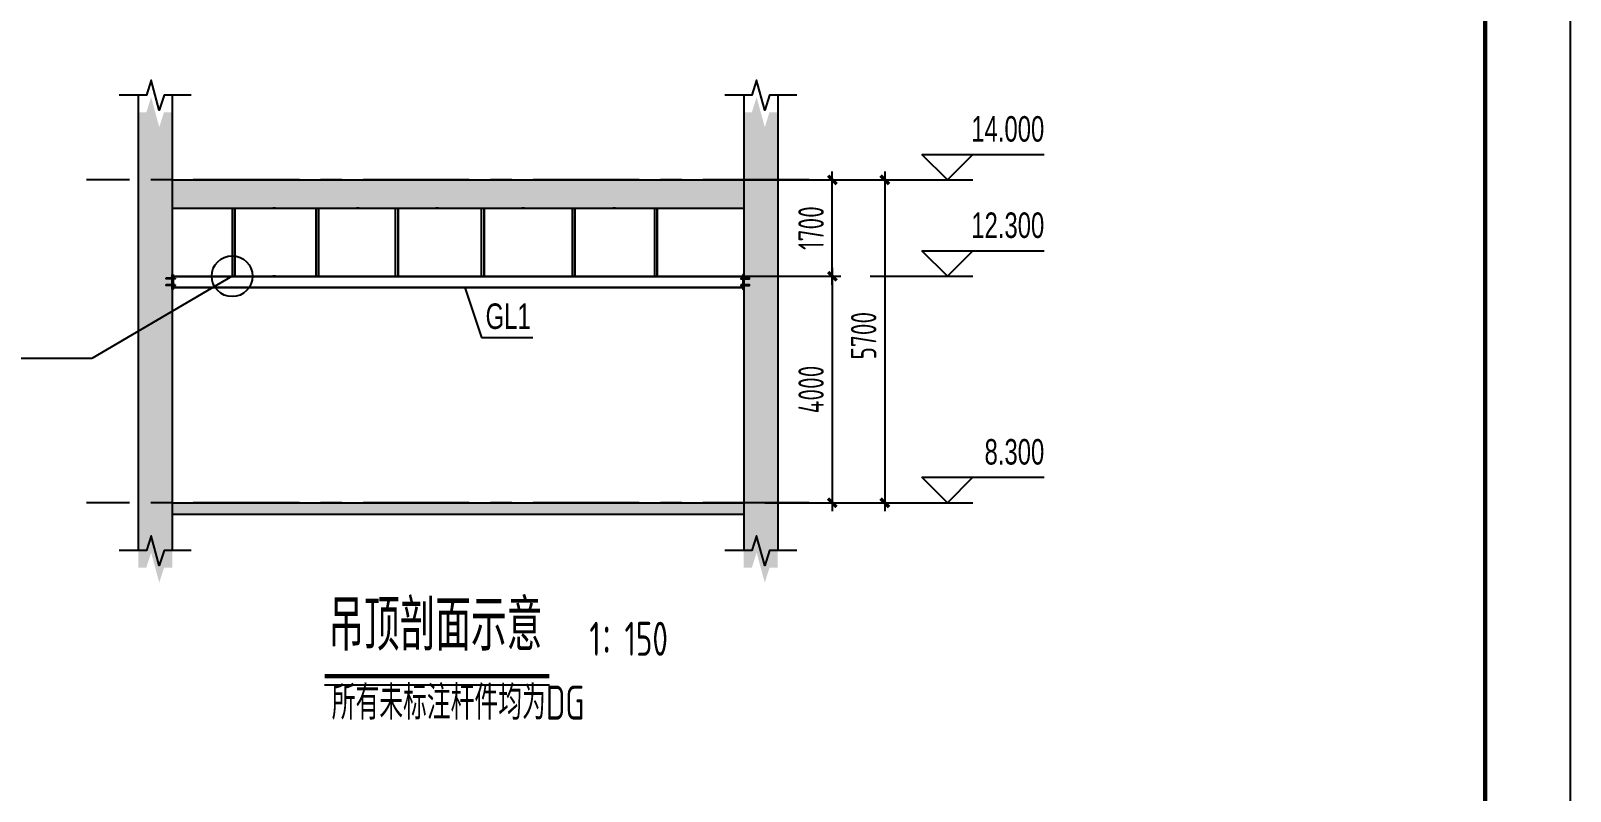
# Model space of a CAD drawing. Extents: x -803796 to -501762, y -1479216 to -846035.
# Drawn here: x -528944 to -501762, y -957917 to -944495 of the extents above; entities that cross this region are included whole.
import ezdxf
from ezdxf.enums import TextEntityAlignment as Align

# ---------------------------------------------------------------- set-up
doc = ezdxf.new("R2010")
doc.units = 0
doc.header["$LTSCALE"] = 1500
doc.linetypes.add('CENTER', pattern=[2, 1.25, -0.25, 0.25, -0.25])
doc.linetypes.add('DASHED', pattern=[19.05, 12.7, -6.35])
doc.layers.get('0').update_dxf_attribs({"linetype": 'CONTINUOUS'})
doc.layers.get('Defpoints').update_dxf_attribs({"linetype": 'CONTINUOUS'})
for name, color, linetype in [('AR-INT DECO', 140, 'CONTINUOUS'), ('AXIS', 253, 'CENTER'), ('BORDER', 7, 'CONTINUOUS'), ('DIM', 3, 'CONTINUOUS'), ('HATCH', 254, 'CONTINUOUS'), ('NUM', 7, 'CONTINUOUS'), ('STXT_XG_END_THIN', 2, 'CONTINUOUS'), ('STXT_XG_THIN', 2, 'CONTINUOUS'), ('STXT_XG_TNDSH', 6, 'DASHED'), ('TEXT', 7, 'CONTINUOUS'), ('THIN', 7, 'CONTINUOUS')]:
    doc.layers.add(name, color=color, linetype=linetype)
doc.styles.add('TSSD_Dimension', font='Tssdeng.shx', dxfattribs={"width": 0.7, "bigfont": 'hztxt.shx'})
doc.styles.add('TSSD_Label', font='tj03-romans1.shx', dxfattribs={"width": 0.7, "bigfont": 'hztxt.shx'})
doc.styles.add('TSSD_NORM', font='tssdeng.shx', dxfattribs={"width": 0.7, "bigfont": 'hztxt.shx'})
doc.dimstyles.new('TSSD_150_150', dxfattribs={"dimtxt": 450, "dimasz": 150, "dimexe": 150, "dimexo": 375, "dimgap": 150, "dimtad": 1, "dimdec": 0, "dimzin": 0, "dimdsep": 46, "dimtxsty": 'TSSD_Dimension', "dimblk": 'ARCHTICK', "dimblk1": 'ARCHTICK', "dimblk2": 'ARCHTICK', "dimcen": 0, "dimdle": 150, "dimclrt": 7, "dimadec": 0, "dimazin": 0, "dimtfac": 1, "dimtdec": 0, "dimtix": 1, "dimtmove": 2, "dimatfit": 3, "dimfxl": 1, "dimtolj": 1, "dimtzin": 0, "dimarcsym": 0})
pattern_1 = [(50, (11125.94, -4612.48), (179.315046, -15.688034), [18.75, -206.25]), (355, (11125.94, -4612.48), (-34.687833, 188.048033), [15, -165]), (100.4514, (11140.88, -4613.8), (144.627345, 172.359886), [15.935047, -175.285528]), (46.1842, (11125.94, -4562.48), (266.81026, -41.379754), [28.125, -309.375]), (96.6356, (11148.17, -4565.93), (233.665676, 243.52947), [23.90257, -262.92825]), (351.1842, (11125.94, -4562.48), (233.665486, 243.52965), [22.5, -247.5]), (21, (11150.94, -4574.98), (149.226763, -100.654723), [18.75, -206.25]), (326, (11150.94, -4574.98), (60.828833, 181.28751), [15, -165]), (71.4514, (11163.38, -4583.37), (210.055657, 80.632624), [15.935047, -175.285528]), (45, (11125.94, -4612.48), (-141.421356, 141.421356), [])]

# ---------------------------------------------------------------- blocks, each defined once
blk = doc.blocks.new('_ArchTick')
at = {"color": 0, "linetype": 'ByBlock', "const_width": 0.4}
blk.add_lwpolyline([(-0.5, -0.5), (0.5, 0.5)], dxfattribs=at)
blk = doc.blocks.new('*D225')
at = {"layer": 'Defpoints', "color": 0, "transparency": 16777216}
for p in [(-517045, -947127), (-514791, -947127), (-517045, -948827)]:
    blk.add_point(p, dxfattribs=at)
at = {"layer": 'DIM', "color": 0, "lineweight": -2, "transparency": 16777216}
for p, q in [((-514791, -948977), (-514791, -946977)), ((-516670, -947127), (-514641, -947127)), ((-516670, -948827), (-514641, -948827))]:
    blk.add_line(p, q, dxfattribs=at)
at = {"layer": 'DIM', "color": 0, "lineweight": -2, "transparency": 16777216, "xscale": 150, "yscale": 150, "zscale": 150}
for p, rotation in [((-514791, -947127), 90), ((-514791, -948827), 270)]:
    blk.add_blockref('_ArchTick', p, dxfattribs=dict(at, rotation=rotation))
at = {"layer": 'DIM', "color": 7, "transparency": 16777216, "insert": (-515166, -947977), "char_height": 450, "attachment_point": 5, "rotation": 90, "style": 'TSSD_Dimension'}
blk.add_mtext('\\A1;1700', dxfattribs=at)
blk = doc.blocks.new('*D226')
at = {"layer": 'Defpoints', "color": 0, "transparency": 16777216}
for p in [(-516356, -948827), (-516356, -952827), (-514791, -952827)]:
    blk.add_point(p, dxfattribs=at)
at = {"layer": 'DIM', "color": 0, "lineweight": -2, "transparency": 16777216}
for p, q in [((-515981, -948827), (-514641, -948827)), ((-514791, -948677), (-514791, -952977)), ((-515981, -952827), (-514641, -952827))]:
    blk.add_line(p, q, dxfattribs=at)
at = {"layer": 'DIM', "color": 0, "lineweight": -2, "transparency": 16777216, "xscale": 150, "yscale": 150, "zscale": 150}
for p, rotation in [((-514791, -948827), 90), ((-514791, -952827), 270)]:
    blk.add_blockref('_ArchTick', p, dxfattribs=dict(at, rotation=rotation))
at = {"layer": 'DIM', "color": 7, "transparency": 16777216, "insert": (-515166, -950827), "char_height": 450, "attachment_point": 5, "rotation": 90, "style": 'TSSD_Dimension'}
blk.add_mtext('\\A1;4000', dxfattribs=at)
blk = doc.blocks.new('*D227')
at = {"layer": 'Defpoints', "color": 0, "transparency": 16777216}
for p in [(-515456, -947127), (-515456, -952827), (-513863, -952827)]:
    blk.add_point(p, dxfattribs=at)
at = {"layer": 'DIM', "color": 0, "lineweight": -2, "transparency": 16777216}
for p, q in [((-513863, -946977), (-513863, -952977)), ((-515081, -947127), (-513713, -947127)), ((-515081, -952827), (-513713, -952827))]:
    blk.add_line(p, q, dxfattribs=at)
at = {"layer": 'DIM', "color": 0, "lineweight": -2, "transparency": 16777216, "xscale": 150, "yscale": 150, "zscale": 150}
for p, rotation in [((-513863, -947127), 90), ((-513863, -952827), 270)]:
    blk.add_blockref('_ArchTick', p, dxfattribs=dict(at, rotation=rotation))
at = {"layer": 'DIM', "color": 7, "transparency": 16777216, "insert": (-514238, -949877), "char_height": 450, "attachment_point": 5, "rotation": 90, "style": 'TSSD_Dimension'}
blk.add_mtext('\\A1;5700', dxfattribs=at)
blk = doc.blocks.new('A$C01594A37')
at = {"layer": 'AR-INT DECO'}
for p, q in [((-125, 2336), (-125, 782)), ((-5, 2336), (-5, 782)), ((1075, 2336), (1075, 782)), ((1195, 2336), (1195, 782))]:
    blk.add_line(p, q, dxfattribs=at)
for points in [[(-765, 1994), (1835, 1994), (1835, 1834), (-765, 1834)], [(-125, 2336), (-5, 2336), (-5, 782), (-125, 782)], [(1075, 2336), (1195, 2336), (1195, 782), (1075, 782)]]:
    blk.add_lwpolyline(points, close=True, dxfattribs=at)

msp = doc.modelspace()

# ---------------------------------------------------------------- hatches: boundary and pattern name
at = {"layer": 'HATCH'}
h = msp.add_hatch(dxfattribs=at)
h.set_pattern_fill('ARMOREDW', color=256, scale=25, style=0)
h.set_pattern_definition(pattern_1)
h.paths.add_polyline_path([(-526447.2, -945931.5), (-526591.2, -945931.5), (-526675.2, -946195.5), (-526819.2, -945667.5), (-526903.2, -945931.5), (-527047.2, -945931.5), (-527047.2, -953971.3), (-526903.2, -953971.3), (-526819.2, -953707.3), (-526675.2, -954235.3), (-526591.2, -953971.3), (-526447.2, -953971.3)])
h = msp.add_hatch(dxfattribs=at)
h.set_pattern_fill('ARMOREDW', color=256, scale=25, style=0)
h.set_pattern_definition(pattern_1)
h.paths.add_polyline_path([(-515755.6, -945931.5), (-515899.6, -945931.5), (-515983.6, -946195.5), (-516127.6, -945667.5), (-516211.6, -945931.5), (-516355.6, -945931.5), (-516355.6, -953971.3), (-516211.6, -953971.3), (-516127.6, -953707.3), (-515983.6, -954235.3), (-515899.6, -953971.3), (-515755.6, -953971.3)])
h = msp.add_hatch(dxfattribs=at)
h.set_pattern_fill('ARMOREDW', color=256, scale=25, style=0)
h.set_pattern_definition([(50, (5987.88, -85617.82), (179.315046, -15.688034), [18.75, -206.25]), (355, (5987.88, -85617.82), (-34.687833, 188.048033), [15, -165]), (100.4514, (6002.82, -85619.13), (144.627345, 172.359886), [15.935047, -175.285528]), (46.1842, (5987.88, -85567.82), (266.81026, -41.379754), [28.125, -309.375]), (96.6356, (6010.11, -85571.27), (233.665676, 243.52947), [23.90257, -262.92825]), (351.1842, (5987.88, -85567.82), (233.66549, 243.52965), [22.5, -247.5]), (21, (6012.88, -85580.32), (149.226763, -100.654723), [18.75, -206.25]), (326, (6012.88, -85580.32), (60.828833, 181.28751), [15, -165]), (71.4514, (6025.32, -85588.7), (210.055657, 80.632624), [15.935047, -175.285528]), (45, (5987.88, -85617.82), (-141.421356, 141.421356), [])])
h.paths.add_polyline_path([(-526447.2, -947126.5), (-526447.2, -947626.5), (-516355.6, -947626.5), (-516355.6, -947126.5)])
h = msp.add_hatch(dxfattribs=at)
h.set_pattern_fill('ARMOREDW', color=256, scale=25, style=0)
h.set_pattern_definition([(50, (5987.88, -85617.82), (179.315046, -15.688034), [18.75, -206.25]), (355, (5987.88, -85617.82), (-34.687833, 188.048033), [15, -165]), (100.4514, (6002.82, -85619.13), (144.627345, 172.359886), [15.935047, -175.285528]), (46.1842, (5987.88, -85567.82), (266.81026, -41.379754), [28.125, -309.375]), (96.6356, (6010.11, -85571.27), (233.665676, 243.52947), [23.90257, -262.92825]), (351.1842, (5987.88, -85567.82), (233.66549, 243.52965), [22.5, -247.5]), (21, (6012.88, -85580.32), (149.226763, -100.654723), [18.75, -206.25]), (326, (6012.88, -85580.32), (60.828833, 181.28751), [15, -165]), (71.4514, (6025.32, -85588.7), (210.055657, 80.632624), [15.935047, -175.285528]), (45, (5987.88, -85617.82), (-141.421356, 141.421356), [])])
h.paths.add_polyline_path([(-526447.2, -952826.5), (-526447.2, -953026.5), (-516355.6, -953026.5), (-516355.6, -952826.5)])

# ---------------------------------------------------------------- linework, layer by layer
at = {"layer": 'AR-INT DECO'}
for p, q in [((-527047.2, -945631.5, -3.1), (-527047.2, -953671.3, -3.1)), ((-526447.2, -945631.5, -3.1), (-526447.2, -953671.3, -3.1)), ((-516355.6, -945631.5, -3.1), (-516355.6, -953671.3, -3.1)), ((-515755.6, -945631.5, -3.1), (-515755.6, -953671.3, -3.1)), ((-526447.2, -947126.5, -3.1), (-516355.6, -947126.5, -3.1)), ((-526447.2, -947626.5, -3.1), (-516355.6, -947626.5, -3.1)), ((-526431.2, -948826.5, -3.1), (-516355.6, -948826.5, -3.1)), ((-526431.2, -948834.5, -3.1), (-516371.6, -948834.5, -3.1)), ((-516355.6, -949026.5, -3.1), (-516355.6, -948826.5, -3.1)), ((-526431.2, -949018.5, -3.1), (-516371.6, -949018.5, -3.1)), ((-526431.2, -949026.5, -3.1), (-516371.6, -949026.5, -3.1)), ((-526447.2, -952826.5, -3.1), (-516355.6, -952826.5, -3.1)), ((-526447.2, -953026.5, -3.1), (-516355.6, -953026.5, -3.1))]:
    msp.add_line(p, q, dxfattribs=at)
msp.add_circle((-525388.7, -948826.5, -3.1), 360.7, dxfattribs=at)
at = {"layer": 'AXIS'}
for p, q in [((-515200.6, -947126.5, -3.1), (-527959.5, -947126.5, -3.1)), ((-515200.6, -952826.5, -3.1), (-527959.5, -952826.5, -3.1))]:
    msp.add_line(p, q, dxfattribs=at)
at = {"layer": 'BORDER', "elevation": -3.1}
msp.add_lwpolyline([(-590861.8, -980495.1), (-590861.8, -917495.1), (-501761.8, -917495.1), (-501761.8, -980495.1)], close=True, dxfattribs=at)
at = {"layer": 'BORDER', "const_width": 75, "elevation": -3.1}
msp.add_lwpolyline([(-587111.8, -978995.1), (-587111.8, -918995.1), (-503261.8, -918995.1), (-503261.8, -978995.1)], close=True, dxfattribs=at)
at = {"layer": 'NUM', "const_width": 75, "elevation": -3.1}
msp.add_lwpolyline([(-523756.8, -955886.8), (-519785.4, -955886.8)], dxfattribs=at)
at = {"layer": 'NUM', "elevation": -3.1}
msp.add_lwpolyline([(-523756.8, -956036.8), (-519785.4, -956036.8)], dxfattribs=at)
at = {"layer": 'STXT_XG_END_THIN'}
for p, q in [((-524624.2, -947626.5, -3.1), (-524672.2, -947626.5, -3.1)), ((-523145.6, -947626.5, -3.1), (-523193.6, -947626.5, -3.1)), ((-521742.8, -947626.5, -3.1), (-521790.8, -947626.5, -3.1)), ((-520224, -947626.5, -3.1), (-520272, -947626.5, -3.1)), ((-518619.3, -947626.5, -3.1), (-518667.3, -947626.5, -3.1)), ((-524624.2, -948826.5, -3.1), (-524672.2, -948826.5, -3.1))]:
    msp.add_line(p, q, dxfattribs=at)
at = {"layer": 'STXT_XG_THIN'}
for p, q in [((-525388.7, -947626.5, -3.1), (-525388.7, -948826.5, -3.1)), ((-525340.7, -947626.5, -3.1), (-525340.7, -948826.5, -3.1)), ((-523910, -947626.5, -3.1), (-523910, -948826.5, -3.1)), ((-523862, -947626.5, -3.1), (-523862, -948826.5, -3.1)), ((-522507.2, -947626.5, -3.1), (-522507.2, -948826.5, -3.1)), ((-522459.2, -947626.5, -3.1), (-522459.2, -948826.5, -3.1)), ((-520988.5, -947626.5, -3.1), (-520988.5, -948826.5, -3.1)), ((-520940.5, -947626.5, -3.1), (-520940.5, -948826.5, -3.1)), ((-519383.7, -947626.5, -3.1), (-519383.7, -948826.5, -3.1)), ((-519335.7, -947626.5, -3.1), (-519335.7, -948826.5, -3.1)), ((-517930.8, -947626.5, -3.1), (-517930.8, -948826.5, -3.1)), ((-517882.8, -947626.5, -3.1), (-517882.8, -948826.5, -3.1))]:
    msp.add_line(p, q, dxfattribs=at)
at = {"layer": 'STXT_XG_TNDSH'}
for p, q in [((-525346, -947626.5, -3.1), (-525346, -948826.5, -3.1)), ((-523867.3, -947626.5, -3.1), (-523867.3, -948826.5, -3.1)), ((-522464.5, -947626.5, -3.1), (-522464.5, -948826.5, -3.1)), ((-520945.8, -947626.5, -3.1), (-520945.8, -948826.5, -3.1)), ((-519341, -947626.5, -3.1), (-519341, -948826.5, -3.1)), ((-517888.1, -947626.5, -3.1), (-517888.1, -948826.5, -3.1))]:
    msp.add_line(p, q, dxfattribs=at)
at = {"layer": 'TEXT'}
for p, q in [((-521281.7, -949026.5, -3.1), (-520982.8, -949907.7, -3.1)), ((-520982.8, -949907.7, -3.1), (-520079.9, -949907.7, -3.1))]:
    msp.add_line(p, q, dxfattribs=at)
at = {"layer": 'THIN'}
for p, q in [((-512758.7, -947126.5, -3.1), (-513208.7, -946676.5, -3.1)), ((-513208.7, -946676.5, -3.1), (-512308.7, -946676.5, -3.1)), ((-512758.7, -947126.5, -3.1), (-512308.7, -946676.5, -3.1)), ((-512308.7, -946676.5, -3.1), (-511048.7, -946676.5, -3.1)), ((-513713.4, -947126.5, -3.1), (-512308.7, -947126.5, -3.1)), ((-512758.7, -948826.5, -3.1), (-513208.7, -948376.5, -3.1)), ((-513208.7, -948376.5, -3.1), (-512308.7, -948376.5, -3.1)), ((-512758.7, -948826.5, -3.1), (-512308.7, -948376.5, -3.1)), ((-512308.7, -948376.5, -3.1), (-511048.7, -948376.5, -3.1)), ((-525388.7, -948826.5), (-527867.3, -950277.4)), ((-514123.4, -948826.5, -3.1), (-512308.7, -948826.5, -3.1)), ((-527867.3, -950277.4), (-529420.5, -950277.4)), ((-512758.7, -952826.5, -3.1), (-513208.7, -952376.5, -3.1)), ((-513208.7, -952376.5, -3.1), (-512308.7, -952376.5, -3.1)), ((-512758.7, -952826.5, -3.1), (-512308.7, -952376.5, -3.1)), ((-512308.7, -952376.5, -3.1), (-511048.7, -952376.5, -3.1)), ((-513713.4, -952826.5, -3.1), (-512308.7, -952826.5, -3.1))]:
    msp.add_line(p, q, dxfattribs=at)
at = {"layer": 'THIN', "elevation": -3.1}
for points in [[(-526111.2, -945631.5), (-526591.2, -945631.5), (-526675.2, -945895.5), (-526819.2, -945367.5), (-526903.2, -945631.5), (-527383.2, -945631.5)], [(-515419.6, -945631.5), (-515899.6, -945631.5), (-515983.6, -945895.5), (-516127.6, -945367.5), (-516211.6, -945631.5), (-516691.6, -945631.5)], [(-526111.2, -953671.3), (-526591.2, -953671.3), (-526675.2, -953935.3), (-526819.2, -953407.3), (-526903.2, -953671.3), (-527383.2, -953671.3)], [(-515419.6, -953671.3), (-515899.6, -953671.3), (-515983.6, -953935.3), (-516127.6, -953407.3), (-516211.6, -953671.3), (-516691.6, -953671.3)]]:
    msp.add_lwpolyline(points, dxfattribs=at)

# ---------------------------------------------------------------- block references
at = {"layer": 'AR-INT DECO', "yscale": 0.1, "zscale": 0.1}
for p, xscale, rotation in [((-526630.7, -948873.1, -3.1), 0.1, 270), ((-516172.2, -948873.1, -3.1), -0.1, 90)]:
    msp.add_blockref('A$C01594A37', p, dxfattribs=dict(at, xscale=xscale, rotation=rotation))

# ---------------------------------------------------------------- texts
at = {"layer": 'NUM', "style": 'TSSD_NORM', "width": 0.7}
for s, height, p in [('吊顶剖面示意', 900, (-523690.9, -955706.8, -3.1)), (' 1：150', 600, (-519335.4, -955706.8, -3.1)), ('所有未标注杆件均为DG', 600, (-523630.1, -956834.5, -3.1))]:
    msp.add_text(s, height=height, dxfattribs=at).set_placement(p, align=Align.BOTTOM_LEFT)
at = {"layer": 'TEXT', "style": 'TSSD_Label', "width": 0.7}
msp.add_text('GL1', height=450, dxfattribs=at).set_placement((-520913.2, -949757.7, -3.1))
at = {"layer": 'THIN', "style": 'TSSD_Label', "width": 0.7}
for s, p in [('14.000', (-511048.7, -946586.5, -3.1)), ('12.300', (-511048.7, -948286.5, -3.1)), ('8.300', (-511048.7, -952286.5, -3.1))]:
    msp.add_text(s, height=450, dxfattribs=at).set_placement(p, align=Align.BOTTOM_RIGHT)

# ---------------------------------------------------------------- dimensions: what is measured, and where the dimension line sits
at = {"layer": 'DIM'}
for base, p1, p2, picture, middle in [((-514791.3, -947126.5, -3.1), (-517044.6, -948826.5, -3.1), (-517044.6, -947126.5, -3.1), '*D225', (-515166.3, -947976.5, -3.1)), ((-514791.3, -952826.5, -3.1), (-516355.6, -948826.5, -3.1), (-516355.6, -952826.5, -3.1), '*D226', (-515166.3, -950826.5, -3.1))]:
    dim = msp.add_linear_dim(base=base, p1=p1, p2=p2, angle=90, dimstyle='TSSD_150_150', dxfattribs=at)
    dim.commit()
    dim.dimension.update_dxf_attribs({"geometry": picture, "text_midpoint": middle})
dim = msp.add_linear_dim(base=(-513863.4, -952826.5, -3.1), p1=(-515455.7, -947126.5, -3.1), p2=(-515455.7, -952826.5, -3.1), angle=90, dimstyle='TSSD_150_150', dxfattribs=at)
dim.commit()
dim.dimension.update_dxf_attribs({"geometry": '*D227', "text_midpoint": (-514238.4, -949876.5, -3.1), "dimtype": 160})

doc.saveas('drawing.dxf')
